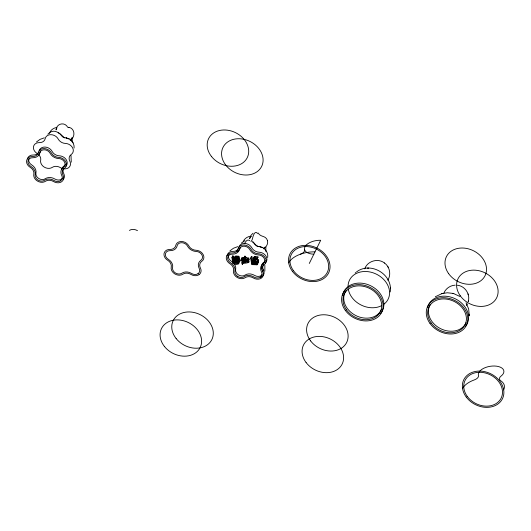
<?xml version="1.0" encoding="UTF-8"?>
<svg xmlns="http://www.w3.org/2000/svg" width="531" height="531" viewBox="0 0 531 531"><rect width="100%" height="100%" fill="white"/><g stroke="black" fill="none" stroke-linecap="round" stroke-linejoin="round"><path stroke-width="0.8" d="M254.004 258.982L254.083 259.486A1.898 1.513 26.2 0 0 255.026 260.761A3.252 2.602 26.2 0 0 255.676 261.033L256.121 261.166A6.93 5.542 26.2 0 0 257.515 261.365L257.927 261.73M244.625 261.259L240.835 260.801L248.667 260.827L249.046 261.179L244.944 261.265M234.642 258.776L232.784 258.451L233.54 256.904L235.366 257.137L234.642 258.836M238.067 260.482L237.769 258.584A0.71 0.571 26.2 0 0 237.709 258.371L238.439 256.785M238.831 258.936L238.678 257.933M235.22 258.398L235.578 260.449M466.032 302.843L468.647 308.909L469.285 315.845L469.304 315.175M469.311 314.996L469.338 314.339M248.893 258.365C245.953 264.259 250.937 254.349 247.718 259.579A4.215 3.372 26.2 0 1 245.767 259.128A3.159 2.522 26.2 0 1 245.435 258.936L244.864 258.471A1.168 0.929 26.2 0 1 244.612 257.953L245.07 256.081L243.331 258.975A4.766 3.817 26.2 0 1 241.373 259.387L241.041 259.453L242.136 257.84A4.766 3.817 26.2 0 0 244.094 257.429L244.32 257.269A1.42 1.135 26.2 0 0 244.678 256.4L244.745 256.148M74.114 148.03C74.579 143.244 70.888 138.339 66.017 137.914L66.289 137.947M258.69 260.17L258.318 259.825A6.93 5.542 26.2 0 1 256.885 259.619L256.44 259.486M390.232 291.95C393.079 274.321 370.412 261.006 356.394 272.045M267.67 257.535C268.533 252.537 264.79 247.134 259.639 246.683L260.296 246.769M72.335 142.162L71.99 137.403M71.267 162.141L71.008 155.45M264.863 271.082L264.856 265.321M468.236 301.502C470.532 294.181 464.864 285.811 457.211 285.22M56.18 129.385L56.054 129.876C56.512 123.378 64.809 121.645 67.669 127.241C74.718 127.188 76.125 136.872 70.245 140.151M249.802 238.153L249.676 238.645L251.05 235.279L253.061 233.228M265.845 251.475L265.885 247.313M468.229 301.535L468.362 301.05M233.985 259.964C232.976 259.646 232.923 263.462 233.096 260.396L233.872 258.962M49.469 133.294C50.445 130.068 53.591 127.911 56.837 127.447M56.319 129.046L56.91 128.011M249.942 237.815L251.05 236.355M243.178 241.817C244.227 238.711 247.307 236.68 250.459 236.215M364.717 268.839C367.359 260.986 378.092 257.834 384.537 263.044M443.75 293.364C445.522 288.698 450.195 285.333 455.186 285.154M241.791 257.92L242.209 258.438A5.821 4.653 26.2 0 0 244.008 258.139M265.175 246.942L263.847 248.906C266.336 246.981 268.367 243.702 267.465 240.477M232.658 261.557L231.888 257.575L232.83 255.836L233.368 256.002L233.54 256.904M234.875 260.21L233.003 259.832L232.87 259.015L233.633 257.462L234.961 257.508M233.003 259.832L233.514 258.803M232.485 261.305L233.248 259.759M233.096 260.396L234.762 260.382L234.49 258.331A0.856 0.684 26.2 0 1 234.656 257.807L235.425 256.261A0.856 0.684 26.2 0 0 235.246 256.785L235.333 257.296M234.649 257.794A1.082 0.863 26.2 0 1 235.306 257.654L236.063 256.095L238.26 256.161A0.936 0.743 26.2 0 1 239.302 256.958L239.594 258.942A0.863 0.69 26.2 0 1 239.454 259.467L238.684 261.006A0.962 0.77 26.2 0 1 238.094 261.172L235.89 261.113A0.969 0.77 26.2 0 1 234.735 260.376M237.085 261.896L237.749 262.075A2.774 2.224 26.2 0 1 238.074 262.214L238.485 262.473A1.102 0.883 26.2 0 1 238.884 263.124A1.055 0.843 26.2 0 1 238.691 263.741L238.359 263.973A2.788 2.23 26.2 0 1 238.074 264.093L237.848 264.159A7.812 6.246 26.2 0 1 234.788 264.153L232.943 263.449A1.002 0.803 26.2 0 1 232.784 262.414L234.105 260.469L234.881 260.25A7.978 6.379 26.2 0 1 235.976 260.183M235.226 258.464L235.983 256.918M234.748 259.971L235.479 258.405M234.802 260.356L235.591 258.776M235.678 262.294L236.434 260.748M237.277 262.48L238.3 261.006A1.44 1.155 26.2 0 1 238.605 261.152L238.93 261.63M241.373 259.387L242.136 257.84M240.835 260.867L241.339 259.838M241.16 260.602L242.209 258.438M244.612 257.933L245.375 256.407A1.168 0.929 26.2 0 0 245.621 256.924L246.198 257.389A3.159 2.522 26.2 0 0 246.537 257.568M241.034 259.467L241.399 259.978A5.821 4.653 26.2 0 0 243.47 259.606A3.75 3 26.2 0 0 243.895 259.367L244.24 259.068A1.228 0.982 26.2 0 0 244.393 258.789L245.149 257.243A0.989 0.79 26.2 0 0 245.276 257.409L245.753 257.794M243.298 261.186L242.793 262.214C257.98 261.053 239.912 264.79 243.59 262.566M242.647 262.964L242.494 264.504L243.019 262.872M241.87 259.606L245.196 259.712L244.433 261.265L244.824 262.221L245.249 262.088L245.149 261.285M244.698 262.148L245.913 259.739L246.723 259.765M248.276 262.659L249.039 261.113M250.639 258.053L251.448 256.46L251.999 256.493L252.637 259.951L251.276 261.65L251.701 261.723L251.349 258.212L250.586 258.166L251.276 261.65M254.541 260.675L252.942 260.621A1.221 0.976 26.2 0 0 252.271 260.754L251.521 262.321A0.717 0.571 26.2 0 0 251.316 262.779L251.515 263.907M257.907 261.803L257.588 261.929A8.974 7.175 26.2 0 1 256.924 261.863L255.245 261.425A3.445 2.755 26.2 0 1 254.376 260.94L254.256 260.847A2.403 1.918 26.2 0 1 253.36 259.5L253.28 258.969A0.889 0.71 26.2 0 1 253.473 258.391L254.249 256.858A1.135 0.909 26.2 0 1 254.92 256.685L258.073 257.11L254.893 257.256M251.508 262.301A1.221 0.976 26.2 0 1 252.179 262.181L252.942 260.621M253.473 258.391A1.135 0.909 26.2 0 1 254.163 258.232L254.92 256.672M252.152 262.772L252.909 261.219M254.064 258.843L254.82 257.289M253.114 262.48L252.351 264.026L256.719 264.186M255.033 260.748L255.796 259.201A1.898 1.513 26.2 0 1 254.973 258.345M254.143 258.796L257.183 258.843L258.066 257.05M256.579 262.918L257.343 261.371M257.542 261.371L258.318 259.825M257.588 261.929L258.663 260.256M262.686 271.487A7.182 5.741 26.2 0 1 264.08 264.81A7.182 5.741 26.2 0 0 265.473 258.126A7.182 5.741 26.2 0 0 258.285 253.745A7.182 5.741 26.2 0 1 251.09 249.371A7.182 5.741 26.2 0 0 243.895 244.99A7.182 5.741 26.2 0 0 238.054 248.966A7.182 5.741 26.2 0 1 232.206 252.942A7.182 5.741 26.2 0 0 226.365 256.918A7.182 5.741 26.2 0 0 229.95 263.754A7.182 5.741 26.2 0 1 233.534 270.591A7.182 5.741 26.2 0 0 237.118 277.428A7.182 5.741 26.2 0 0 245.176 277.673A7.182 5.741 26.2 0 1 253.227 277.919A7.182 5.741 26.2 0 0 261.285 278.171A7.182 5.741 26.2 0 0 262.686 271.487L263.442 269.94A7.182 5.741 26.2 0 1 263.568 264.511M309.274 263.482L320.691 240.277A12.923 6.75 -9.2 0 0 304.927 246.855A12.923 6.75 -9.2 0 0 313.841 254.196M467.34 303.845L466.596 305.139M71.4 138.558L70.225 140.138M387.816 280.176C391.367 274.673 389.807 266.648 384.398 262.938M466.61 305.113L466.868 304.714M244.957 257.575L245.003 257.522A1.228 0.982 26.2 0 0 245.156 257.243M241.386 243.079L244.95 240.616M232.751 255.882L232.877 257.469M47.85 134.21C54.096 127.36 60.176 133.832 64.138 137.569M229.943 250.864L233.448 248.249L237.742 246.636M36.44 141.976L40.044 139.368L44.312 137.821M234.569 258.975L232.87 259.015M231.987 257.429L232.585 257.515L232.784 258.451M355.166 272.994L355.71 272.542M251.448 256.46L251.415 257.064M435.281 296.783L441.958 293.583M250.831 236.514L251.19 236.295M234.105 260.469L233.547 260.867A1.002 0.803 26.2 0 0 233.554 261.723M236.063 256.685L238.399 256.758M235.299 258.232L237.636 258.305M233.341 262.022L234.118 261.796A7.978 6.379 26.2 0 1 235.585 261.743A7.865 6.286 26.2 0 1 237.085 261.889M442.27 293.504L447.407 292.773L452.989 293.411M441.44 293.729L442.768 293.364M234.184 261.517L234.436 260.973A1.732 1.387 26.2 0 1 234.682 260.88L234.768 260.86M252.962 261.199L255.63 261.265M252.198 262.745L256.526 262.885M237.928 260.608C234.363 262.427 235.751 257.668 238.1 259.048M248.435 261.385L248.256 260.821M368.282 268.115L368.706 268.095M367.419 268.142L367.877 268.128M258.365 260.382L258.385 260.382A8.974 7.175 26.2 0 1 257.688 260.316L256.008 259.878A3.445 2.755 26.2 0 1 255.139 259.393L255.019 259.301A2.403 1.918 26.2 0 1 254.249 258.325M248.541 258.63L248.568 258.63A5.549 4.434 26.2 0 1 245.734 257.827M235.306 257.641L237.496 257.708A0.936 0.743 26.2 0 1 238.538 258.504L238.837 260.489A0.863 0.69 26.2 0 1 238.698 261.013M254.157 258.219L257.309 258.63M234.397 258.862L234.941 258.876M242.806 259.082L245.468 259.168M248.13 259.247L249.411 259.732L247.738 259.792M238.167 259.613L236.653 259.566A0.969 0.77 26.2 0 1 235.492 258.829L235.412 257.8M238.718 259.626L238.857 259.632A0.962 0.77 26.2 0 0 239.461 259.473M252.179 262.168L256.453 262.301A0.843 0.67 26.2 0 1 257.429 262.998M255.092 262.579L256.812 262.633M256.712 263.19L253.3 263.084A0.949 0.757 26.2 0 1 252.298 262.613M252.544 264.63L256.732 264.763M247.718 259.579L248.123 259.858M66.647 137.994L66.209 137.934L68.426 138.876M64.251 137.655L65.359 137.868M65.021 137.828L64.676 137.761M259.978 246.723L262.055 247.645M235.545 262.653L233.905 262.068M257.88 246.424L258.305 246.53M258.212 246.51L258.876 246.63L257.542 246.311M453.64 293.583L459.819 296.437M452.804 293.364L453.786 293.623M234.184 263.522L233.421 263.064L233.62 262.553A1.62 1.294 26.2 0 1 233.846 262.453A6.253 5.005 26.2 0 1 235.678 262.327A7.208 5.768 26.2 0 1 237.284 262.46M58.184 132.796C60.799 133.155 61.35 137.283 64.503 137.688M237.536 262.553L237.981 262.799M252.132 241.671L254.568 243.649M257.21 246.178L257.774 246.338M68.459 138.531L69.163 138.87M257.409 246.192L255.982 245.435L254.834 243.994M238.837 260.668L239.242 260.927A1.102 0.883 26.2 0 1 239.647 261.577A1.055 0.843 26.2 0 1 239.448 262.195L239.116 262.427A2.788 2.23 26.2 0 1 238.837 262.546L238.611 262.613A7.812 6.246 26.2 0 1 235.552 262.606M257.05 246.019L255.026 244.287M258.106 232.956C260.821 237.682 265.726 234.987 267.544 240.735M263.602 248.136L264.292 248.654M242.236 264.405L241.884 262.938M252.982 241.724L254.873 244.18M244.472 257.708L243.895 257.947A1.42 1.135 26.2 0 1 243.55 258.809M71.858 141.06L72.402 141.764M236.341 258.902L236.136 257.827M387.67 266.383L388.181 267.252M72.641 142.122L73.092 142.912M468.03 293.909L468.289 294.765M256.626 263.004L256.798 264.066M258.146 261.451L258.318 262.506M257.382 262.998L257.555 264.053M254.103 257.794L254.044 257.422A0.889 0.71 26.2 0 1 254.236 256.845M252.159 261.657L252.092 261.232A0.717 0.571 26.2 0 1 252.285 260.774M252.112 262.925L252.265 263.88M242.647 261.391L242.753 262.082M390.285 288.008L390.345 288.711M129.431 230.421A7.182 5.741 26.2 0 1 137.489 230.673M288.711 262.845A21.539 11.244 -9.2 0 1 314.983 251.88M304.595 249.696A7.182 3.75 -9.2 0 1 300.486 254.163M342.541 295.634A21.539 17.224 26.2 0 1 370.326 285.592A21.539 17.224 26.2 0 1 380.574 313.589M381.417 309.533A20.105 16.076 26.2 0 1 355.246 315.261A20.105 16.076 26.2 0 1 346.112 290.616M348.057 286.421A21.539 17.224 26.2 0 1 376.791 274.361A21.539 17.224 26.2 0 1 383.495 304.529M381.251 305.849A21.539 17.224 26.2 0 1 348.263 288.997M38.783 154.78A7.182 5.741 26.2 0 1 40.668 160.276A7.182 5.741 26.2 0 0 44.252 167.106A7.182 5.741 26.2 0 0 52.31 167.358A7.182 5.741 26.2 0 1 60.368 167.604A7.182 5.741 26.2 0 0 68.426 167.856A7.182 5.741 26.2 0 0 69.82 161.172A7.182 5.741 26.2 0 1 71.214 154.488A7.182 5.741 26.2 0 0 72.614 147.81A7.182 5.741 26.2 0 0 65.419 143.43A7.182 5.741 26.2 0 1 58.224 139.056A7.182 5.741 26.2 0 0 51.029 134.675A7.182 5.741 26.2 0 0 45.188 138.651A7.182 5.741 26.2 0 1 39.347 142.627A7.182 5.741 26.2 0 0 33.506 146.602A7.182 5.741 26.2 0 0 37.084 153.439M63.408 168.924A7.182 5.741 26.2 0 0 63.727 173.551A7.182 5.741 26.2 0 1 63.023 179.67M65.817 166.309A7.182 5.741 26.2 0 0 66.275 159.758A7.182 5.741 26.2 0 0 59.326 155.809A7.182 5.741 26.2 0 1 52.131 151.428A7.182 5.741 26.2 0 0 44.943 147.054A7.182 5.741 26.2 0 0 39.095 151.03M38.424 152.643A7.182 5.741 26.2 0 1 33.254 155.006A7.182 5.741 26.2 0 0 27.413 158.981M62.386 178.23A5.741 4.593 26.2 0 1 54.925 179.033A8.615 6.89 26.2 0 0 45.254 178.735A5.741 4.593 26.2 0 1 38.809 178.535A5.741 4.593 26.2 0 1 35.942 173.066A8.615 6.89 26.2 0 0 31.641 164.862A5.741 4.593 26.2 0 1 28.979 158.729M38.949 154.242A8.615 6.89 26.2 0 0 40.462 151.441A5.741 4.593 26.2 0 1 40.668 150.777M65.539 164.218A5.741 4.593 26.2 0 1 64.158 165.864A8.615 6.89 26.2 0 0 61.762 169.402M427.508 307.376A21.539 17.224 26.2 0 1 455.764 299.033A21.539 17.224 26.2 0 1 465.256 326.665M466.105 322.609A20.105 16.076 26.2 0 1 440.491 328.629A20.105 16.076 26.2 0 1 430.236 304.548M503.68 389.854A21.539 11.244 -9.2 0 0 500.68 380.714A7.182 3.75 -9.2 0 1 501.025 376.127A12.923 6.75 -9.2 0 0 494.54 366.012A12.923 6.75 -9.2 0 0 478.444 375.43A7.182 3.75 -9.2 0 1 474.336 379.904A21.539 11.244 -9.2 0 0 462.561 388.586M227.062 255.796A7.182 5.741 26.2 0 1 232.97 251.395A7.182 5.741 26.2 0 0 238.811 247.419A7.182 5.741 26.2 0 1 244.658 243.444A21.539 6.385 -88.2 0 1 249.749 240.709M244.658 243.444A7.182 5.741 26.2 0 1 251.847 247.824A7.182 5.741 26.2 0 0 259.042 252.198A7.182 5.741 26.2 0 1 266.117 256.367A7.182 5.741 26.2 0 1 265.195 262.998M263.442 269.94A7.182 5.741 26.2 0 1 260.389 277.394M250.884 241.366A7.182 2.131 -88.2 0 0 252.59 238.18A12.923 3.83 -88.2 0 1 257.489 233.554M229.034 254.488A5.741 4.593 26.2 0 0 231.357 261.252A8.615 6.89 26.2 0 1 235.658 269.456A5.741 4.593 26.2 0 0 238.525 274.925A5.741 4.593 26.2 0 0 244.97 275.124A8.615 6.89 26.2 0 1 254.641 275.423A5.741 4.593 26.2 0 0 262.102 274.62M236.773 251.926A8.615 6.89 26.2 0 0 240.178 247.831A5.741 4.593 26.2 0 1 240.384 247.174M265.254 260.615A5.741 4.593 26.2 0 1 263.874 262.254A8.615 6.89 26.2 0 0 261.737 269.21M234.198 263.442A6.372 5.098 26.2 0 0 237.782 263.542A0.697 0.558 26.2 0 0 238.12 262.745M237.609 262.135A6.505 5.204 26.2 0 1 235.246 262.009M234.755 260.834A6.817 5.449 26.2 0 1 235.479 260.754M235.406 256.247A1.082 0.863 26.2 0 1 236.069 256.108M241.738 262.911A1.069 0.856 26.2 0 1 242.793 262.228M242.501 261.365A1.069 0.856 26.2 0 1 242.667 260.947M244.393 258.789A0.989 0.79 26.2 0 0 244.512 258.955L244.99 259.34A5.549 4.434 26.2 0 0 247.778 260.13M248.481 258.026A4.215 3.372 26.2 0 1 246.53 257.581M257.694 264.073A1.016 0.816 26.2 0 1 256.738 264.796M252.537 264.624A0.949 0.757 26.2 0 1 251.409 263.92M257.814 260.933A0.843 0.67 26.2 0 1 258.192 261.451M258.451 262.526A1.016 0.816 26.2 0 1 257.681 263.257M256.44 259.486A3.252 2.602 26.2 0 1 255.796 259.201M68.758 127.599L68.346 127.513L68.798 127.619M292.342 271.228A21.539 17.224 26.2 0 0 328.151 273.823A21.539 17.224 26.2 0 0 307.316 245.395A21.539 17.224 26.2 0 0 292.342 271.228M345.329 310.403A21.539 17.224 26.2 0 0 381.165 313.237A21.539 17.224 26.2 0 0 360.562 284.709A21.539 17.224 26.2 0 0 345.329 310.403M346.464 309.892A20.105 16.076 26.2 0 0 379.911 312.54A20.105 16.076 26.2 0 0 360.682 285.917A20.105 16.076 26.2 0 0 346.464 309.892M293.47 270.71A20.105 16.076 26.2 0 0 326.897 273.133A20.105 16.076 26.2 0 0 307.449 246.603A20.105 16.076 26.2 0 0 293.47 270.71M198.03 273.671A5.741 4.593 26.2 0 0 199.152 268.328A8.615 6.89 26.2 0 1 200.824 260.309A5.741 4.593 26.2 0 0 201.939 254.966A5.741 4.593 26.2 0 0 196.185 251.462A8.615 6.89 26.2 0 1 187.556 246.205A5.741 4.593 26.2 0 0 181.801 242.707A5.741 4.593 26.2 0 0 177.122 245.886A8.615 6.89 26.2 0 1 170.112 250.659A5.741 4.593 26.2 0 0 165.44 253.838A5.741 4.593 26.2 0 0 168.307 259.307A8.615 6.89 26.2 0 1 172.608 267.511A5.741 4.593 26.2 0 0 175.469 272.98A5.741 4.593 26.2 0 0 181.921 273.173A8.615 6.89 26.2 0 1 191.585 273.472A5.741 4.593 26.2 0 0 198.03 273.671M198.992 274.68A7.182 5.741 26.2 0 0 200.393 267.996A7.182 5.741 26.2 0 1 201.787 261.312A7.182 5.741 26.2 0 0 203.187 254.634A7.182 5.741 26.2 0 0 195.992 250.254A7.182 5.741 26.2 0 1 188.797 245.873A7.182 5.741 26.2 0 0 181.602 241.499A7.182 5.741 26.2 0 0 175.761 245.475A7.182 5.741 26.2 0 1 169.92 249.451A7.182 5.741 26.2 0 0 164.072 253.426A7.182 5.741 26.2 0 0 167.657 260.256A7.182 5.741 26.2 0 1 171.241 267.093A7.182 5.741 26.2 0 0 174.825 273.93A7.182 5.741 26.2 0 0 182.883 274.182A7.182 5.741 26.2 0 1 190.941 274.427A7.182 5.741 26.2 0 0 198.992 274.68M64.364 168.413A7.182 5.741 26.2 0 0 62.97 175.097A7.182 5.741 26.2 0 1 61.569 181.781A7.182 5.741 26.2 0 1 53.512 181.529A7.182 5.741 26.2 0 0 45.46 181.283A7.182 5.741 26.2 0 1 37.402 181.031A7.182 5.741 26.2 0 1 33.818 174.195A7.182 5.741 26.2 0 0 30.234 167.365A7.182 5.741 26.2 0 1 26.65 160.528A7.182 5.741 26.2 0 1 32.491 156.552A7.182 5.741 26.2 0 0 38.338 152.576A7.182 5.741 26.2 0 1 44.179 148.6A7.182 5.741 26.2 0 1 51.374 152.974A7.182 5.741 26.2 0 0 58.569 157.355A7.182 5.741 26.2 0 1 65.758 161.736A7.182 5.741 26.2 0 1 64.364 168.413M60.607 180.779A5.741 4.593 26.2 0 0 61.722 175.429A8.615 6.89 26.2 0 1 63.401 167.411A5.741 4.593 26.2 0 0 64.516 162.068A5.741 4.593 26.2 0 0 58.762 158.563A8.615 6.89 26.2 0 1 50.126 153.313A5.741 4.593 26.2 0 0 44.372 149.808A5.741 4.593 26.2 0 0 39.699 152.988A8.615 6.89 26.2 0 1 32.69 157.76A5.741 4.593 26.2 0 0 28.017 160.939A5.741 4.593 26.2 0 0 30.884 166.409A8.615 6.89 26.2 0 1 35.179 174.613A5.741 4.593 26.2 0 0 38.046 180.082A5.741 4.593 26.2 0 0 44.491 180.281A8.615 6.89 26.2 0 1 54.162 180.58A5.741 4.593 26.2 0 0 60.607 180.779M430.01 323.472A21.539 17.224 26.2 0 0 465.853 326.306A21.539 17.224 26.2 0 0 445.243 297.778A21.539 17.224 26.2 0 0 430.01 323.472M431.145 322.961A20.105 16.076 26.2 0 0 464.598 325.609A20.105 16.076 26.2 0 0 445.363 298.986A20.105 16.076 26.2 0 0 431.145 322.961M467.32 396.445A20.105 16.076 26.2 0 0 500.746 398.867A20.105 16.076 26.2 0 0 481.298 372.337A20.105 16.076 26.2 0 0 467.32 396.445M466.191 396.962A21.539 17.224 26.2 0 0 502.007 399.558A21.539 17.224 26.2 0 0 481.172 371.136A21.539 17.224 26.2 0 0 466.191 396.962M211.365 156.333A21.539 17.224 26.2 0 0 247.068 158.026A21.539 17.224 26.2 0 0 225.403 129.995A21.539 17.224 26.2 0 0 211.365 156.333M310.602 340.889A21.539 17.224 26.2 0 0 346.365 343.033A21.539 17.224 26.2 0 0 325.111 314.803A21.539 17.224 26.2 0 0 310.602 340.889M176.126 338.526A21.539 17.224 26.2 0 0 211.763 339.774A21.539 17.224 26.2 0 0 189.693 311.949A21.539 17.224 26.2 0 0 176.126 338.526M225.755 165.088A21.539 17.224 26.2 0 0 261.458 166.787A21.539 17.224 26.2 0 0 239.793 138.757A21.539 17.224 26.2 0 0 225.755 165.088M306.082 362.514A21.539 17.224 26.2 0 0 341.845 364.658A21.539 17.224 26.2 0 0 320.591 336.428A21.539 17.224 26.2 0 0 306.082 362.514M164.444 346.477A21.539 17.224 26.2 0 0 200.081 347.725A21.539 17.224 26.2 0 0 178.004 319.901A21.539 17.224 26.2 0 0 164.444 346.477M460.244 295.78A21.539 17.224 26.2 0 0 496.107 298.82A21.539 17.224 26.2 0 0 475.69 270.213A21.539 17.224 26.2 0 0 460.244 295.78M448.649 273.664A21.539 17.224 26.2 0 0 484.511 276.704A21.539 17.224 26.2 0 0 464.094 248.09A21.539 17.224 26.2 0 0 448.649 273.664M237.762 276.472A5.741 4.593 26.2 0 0 244.207 276.671A8.615 6.89 26.2 0 1 253.878 276.97A5.741 4.593 26.2 0 0 260.323 277.169A5.741 4.593 26.2 0 0 261.438 271.819A8.615 6.89 26.2 0 1 263.117 263.801A5.741 4.593 26.2 0 0 264.232 258.458A5.741 4.593 26.2 0 0 258.478 254.953A8.615 6.89 26.2 0 1 249.842 249.703A5.741 4.593 26.2 0 0 244.087 246.198A5.741 4.593 26.2 0 0 239.415 249.378A8.615 6.89 26.2 0 1 232.405 254.15A5.741 4.593 26.2 0 0 227.733 257.329A5.741 4.593 26.2 0 0 230.6 262.799A8.615 6.89 26.2 0 1 234.894 271.002A5.741 4.593 26.2 0 0 237.762 276.472"/></g></svg>
